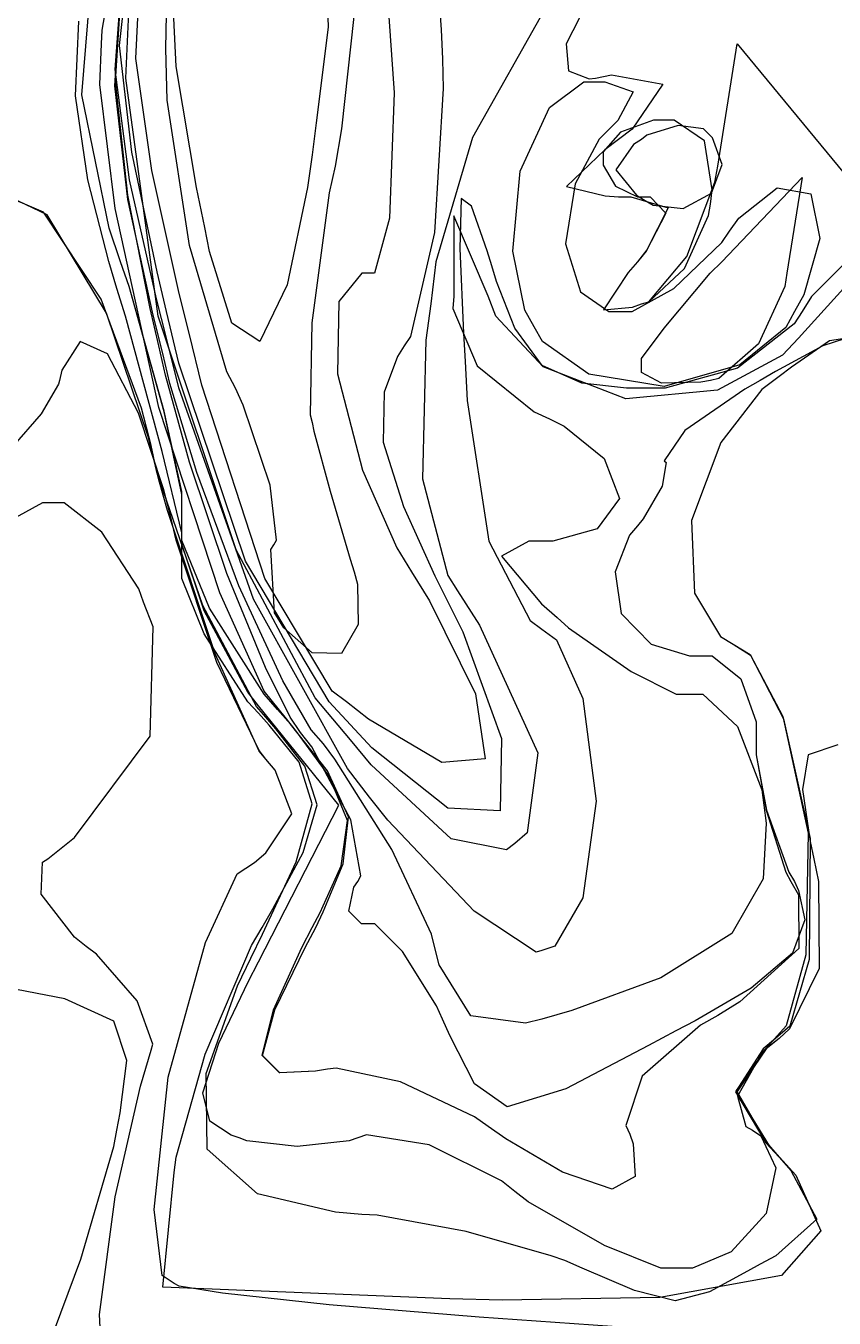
# Model space of a CAD drawing. Extents: x 0 to 1.19, y 0.01 to 1.31.
# Drawn here: x 0.2076 to 0.4274, y 0.469 to 0.8208 of the extents above; entities that cross this region are included whole.
import ezdxf

# ---------------------------------------------------------------- set-up
doc = ezdxf.new("R2010")
doc.units = 0
doc.layers.get('0').update_dxf_attribs({"linetype": 'CONTINUOUS'})

msp = doc.modelspace()

# ---------------------------------------------------------------- linework, layer by layer
at = {"color": 37}
for p, q in [((0.22835, 0.81966), (0.23318, 0.84852)), ((0.22835, 0.81966), (0.23318, 0.84852)), ((0.22814, 0.81597), (0.22835, 0.81966)), ((0.22814, 0.81597), (0.22835, 0.81966)), ((0.22765, 0.80485), (0.22814, 0.81597)), ((0.22765, 0.80485), (0.22814, 0.81597)), ((0.23183, 0.7711), (0.22765, 0.80485)), ((0.23183, 0.7711), (0.22765, 0.80485)), ((0.38498, 0.79373), (0.37652, 0.79102)), ((0.38498, 0.79373), (0.37652, 0.79102)), ((0.39187, 0.79281), (0.38498, 0.79373)), ((0.39187, 0.79281), (0.38498, 0.79373)), ((0.39269, 0.79199), (0.39187, 0.79281)), ((0.39269, 0.79199), (0.39187, 0.79281)), ((0.39431, 0.79036), (0.39269, 0.79199)), ((0.39431, 0.79036), (0.39269, 0.79199)), ((0.37283, 0.78852), (0.36806, 0.78163)), ((0.37283, 0.78852), (0.36806, 0.78163)), ((0.375, 0.78993), (0.37283, 0.78852)), ((0.375, 0.78993), (0.37283, 0.78852)), ((0.37652, 0.79102), (0.375, 0.78993)), ((0.37652, 0.79102), (0.375, 0.78993)), ((0.39697, 0.78309), (0.39431, 0.79036)), ((0.39697, 0.78309), (0.39431, 0.79036)), ((0.36806, 0.78163), (0.37364, 0.77474)), ((0.36806, 0.78163), (0.37364, 0.77474)), ((0.3941, 0.77523), (0.39697, 0.78309)), ((0.3941, 0.77523), (0.39697, 0.78309)), ((0.37364, 0.77474), (0.37603, 0.77328)), ((0.37364, 0.77474), (0.37603, 0.77328)), ((0.38639, 0.7711), (0.3941, 0.77523)), ((0.38639, 0.7711), (0.3941, 0.77523)), ((0.24371, 0.71691), (0.23183, 0.7711)), ((0.24371, 0.71691), (0.23183, 0.7711)), ((0.37603, 0.77328), (0.3782, 0.77203)), ((0.37603, 0.77328), (0.3782, 0.77203)), ((0.3782, 0.77203), (0.38639, 0.7711)), ((0.3782, 0.77203), (0.38639, 0.7711)), ((0.43332, 0.7366), (0.42432, 0.73367)), ((0.43332, 0.7366), (0.42432, 0.73367)), ((0.42432, 0.73367), (0.41146, 0.72672)), ((0.42432, 0.73367), (0.41146, 0.72672)), ((0.41146, 0.72672), (0.40728, 0.72428)), ((0.41146, 0.72672), (0.40728, 0.72428)), ((0.4031, 0.72195), (0.38683, 0.71067)), ((0.4031, 0.72195), (0.38683, 0.71067)), ((0.40728, 0.72428), (0.4031, 0.72195)), ((0.40728, 0.72428), (0.4031, 0.72195)), ((0.26031, 0.66645), (0.24371, 0.71691)), ((0.26031, 0.66645), (0.24371, 0.71691)), ((0.38683, 0.71067), (0.38124, 0.70242)), ((0.38683, 0.71067), (0.38124, 0.70242)), ((0.38173, 0.70193), (0.3807, 0.69553)), ((0.38173, 0.70193), (0.3807, 0.69553)), ((0.38124, 0.70242), (0.38124, 0.70242)), ((0.38124, 0.70242), (0.38173, 0.70193)), ((0.38124, 0.70242), (0.38124, 0.70242)), ((0.38124, 0.70242), (0.38173, 0.70193)), ((0.3807, 0.69553), (0.37549, 0.68658)), ((0.3807, 0.69553), (0.37549, 0.68658)), ((0.37549, 0.68658), (0.37397, 0.68473)), ((0.37549, 0.68658), (0.37397, 0.68473)), ((0.37397, 0.68473), (0.3718, 0.68213)), ((0.37397, 0.68473), (0.3718, 0.68213)), ((0.3718, 0.68213), (0.36789, 0.6722)), ((0.3718, 0.68213), (0.36789, 0.6722)), ((0.36789, 0.6722), (0.36952, 0.66081)), ((0.36789, 0.6722), (0.36952, 0.66081)), ((0.27235, 0.6397), (0.26031, 0.66645)), ((0.27235, 0.6397), (0.26031, 0.66645)), ((0.36952, 0.66081), (0.37771, 0.65251)), ((0.36952, 0.66081), (0.37771, 0.65251)), ((0.37771, 0.65251), (0.38813, 0.64931)), ((0.37771, 0.65251), (0.38813, 0.64931)), ((0.38813, 0.64931), (0.39166, 0.64931)), ((0.38813, 0.64931), (0.39166, 0.64931)), ((0.39166, 0.64931), (0.39426, 0.64931)), ((0.39166, 0.64931), (0.39426, 0.64931)), ((0.39426, 0.64931), (0.40207, 0.64307)), ((0.39426, 0.64931), (0.40207, 0.64307)), ((0.40207, 0.64307), (0.40625, 0.63135)), ((0.40207, 0.64307), (0.40625, 0.63135)), ((0.2781, 0.63265), (0.27235, 0.6397)), ((0.2781, 0.63265), (0.27235, 0.6397)), ((0.2812, 0.62874), (0.2781, 0.63265)), ((0.2812, 0.62874), (0.2781, 0.63265)), ((0.40625, 0.63135), (0.40625, 0.62744)), ((0.40625, 0.63135), (0.40625, 0.62744)), ((0.29004, 0.61654), (0.2812, 0.62874)), ((0.29004, 0.61654), (0.2812, 0.62874)), ((0.40625, 0.62744), (0.40625, 0.6224)), ((0.40625, 0.62744), (0.40625, 0.6224)), ((0.40625, 0.6224), (0.40896, 0.60726)), ((0.40625, 0.6224), (0.40896, 0.60726)), ((0.29503, 0.60444), (0.29004, 0.61654)), ((0.29503, 0.60444), (0.29004, 0.61654)), ((0.40896, 0.60726), (0.41433, 0.59044)), ((0.40896, 0.60726), (0.41433, 0.59044)), ((0.29335, 0.59212), (0.29503, 0.60444)), ((0.29335, 0.59212), (0.29503, 0.60444)), ((0.2876, 0.57943), (0.29335, 0.59212)), ((0.2876, 0.57943), (0.29335, 0.59212)), ((0.41433, 0.59044), (0.41564, 0.58784)), ((0.41433, 0.59044), (0.41564, 0.58784)), ((0.41564, 0.58784), (0.4177, 0.5842)), ((0.41564, 0.58784), (0.4177, 0.5842)), ((0.4177, 0.5842), (0.41781, 0.56961)), ((0.4177, 0.5842), (0.41781, 0.56961)), ((0.28543, 0.57536), (0.2876, 0.57943)), ((0.28543, 0.57536), (0.2876, 0.57943)), ((0.28266, 0.56988), (0.28543, 0.57536)), ((0.28266, 0.56988), (0.28543, 0.57536)), ((0.2749, 0.55295), (0.28266, 0.56988)), ((0.2749, 0.55295), (0.28266, 0.56988)), ((0.41781, 0.56961), (0.4018, 0.55507)), ((0.41781, 0.56961), (0.4018, 0.55507)), ((0.27186, 0.54047), (0.2749, 0.55295)), ((0.27186, 0.54047), (0.2749, 0.55295)), ((0.4018, 0.55507), (0.39583, 0.55138)), ((0.4018, 0.55507), (0.39583, 0.55138)), ((0.39583, 0.55138), (0.39111, 0.54877)), ((0.39583, 0.55138), (0.39111, 0.54877)), ((0.39111, 0.54877), (0.37522, 0.53489)), ((0.39111, 0.54877), (0.37522, 0.53489)), ((0.27659, 0.53581), (0.27186, 0.54047)), ((0.27659, 0.53581), (0.27186, 0.54047)), ((0.2864, 0.53624), (0.27659, 0.53581)), ((0.2864, 0.53624), (0.27659, 0.53581)), ((0.28961, 0.53678), (0.2864, 0.53624)), ((0.28961, 0.53678), (0.2864, 0.53624)), ((0.29194, 0.53706), (0.28961, 0.53678)), ((0.29194, 0.53706), (0.28961, 0.53678)), ((0.30946, 0.53331), (0.29194, 0.53706)), ((0.30946, 0.53331), (0.29194, 0.53706)), ((0.37522, 0.53489), (0.37082, 0.52148)), ((0.37522, 0.53489), (0.37082, 0.52148)), ((0.32964, 0.52376), (0.30946, 0.53331)), ((0.32964, 0.52376), (0.30946, 0.53331)), ((0.33333, 0.52116), (0.32964, 0.52376)), ((0.33333, 0.52116), (0.32964, 0.52376)), ((0.33816, 0.5178), (0.33333, 0.52116)), ((0.33816, 0.5178), (0.33333, 0.52116)), ((0.37082, 0.52148), (0.37185, 0.5191)), ((0.37082, 0.52148), (0.37185, 0.5191)), ((0.35352, 0.50874), (0.33816, 0.5178)), ((0.35352, 0.50874), (0.33816, 0.5178)), ((0.37185, 0.5191), (0.37278, 0.51644)), ((0.37185, 0.5191), (0.37278, 0.51644)), ((0.37278, 0.51644), (0.37332, 0.5076)), ((0.37278, 0.51644), (0.37332, 0.5076)), ((0.36702, 0.50412), (0.35352, 0.50874)), ((0.36702, 0.50412), (0.35352, 0.50874)), ((0.37332, 0.5076), (0.36702, 0.50412)), ((0.37332, 0.5076), (0.36702, 0.50412))]:
    msp.add_line(p, q, dxfattribs=at)
at = {"color": 9}
for p, q in [((0.23475, 0.80659), (0.23671, 0.8488)), ((0.31885, 0.84386), (0.32053, 0.81982)), ((0.23307, 0.81548), (0.23557, 0.83832)), ((0.34907, 0.82601), (0.32905, 0.79042)), ((0.32053, 0.81982), (0.32086, 0.81179)), ((0.23638, 0.7864), (0.23307, 0.81548)), ((0.32086, 0.81179), (0.32107, 0.80376)), ((0.2436, 0.74175), (0.23475, 0.80659)), ((0.32107, 0.80376), (0.31874, 0.76454)), ((0.35004, 0.79856), (0.35938, 0.80556)), ((0.35938, 0.80556), (0.36252, 0.80556)), ((0.36252, 0.80556), (0.36507, 0.80556)), ((0.36507, 0.80556), (0.37278, 0.80284)), ((0.37278, 0.80284), (0.3686, 0.79509)), ((0.34201, 0.78125), (0.35004, 0.79856)), ((0.36664, 0.79308), (0.3635, 0.78999)), ((0.3686, 0.79509), (0.36664, 0.79308)), ((0.32905, 0.79042), (0.31912, 0.75662)), ((0.3635, 0.78999), (0.35699, 0.77778)), ((0.24327, 0.75385), (0.23638, 0.7864)), ((0.34006, 0.75944), (0.34201, 0.78125)), ((0.35699, 0.77778), (0.35438, 0.76145)), ((0.40148, 0.76845), (0.41195, 0.77675)), ((0.41195, 0.77675), (0.42106, 0.77512)), ((0.42106, 0.77512), (0.42356, 0.76291)), ((0.39898, 0.76492), (0.40148, 0.76845)), ((0.31874, 0.76454), (0.31223, 0.73627)), ((0.39686, 0.76183), (0.39898, 0.76492)), ((0.35438, 0.76145), (0.35845, 0.74843)), ((0.38384, 0.74935), (0.39686, 0.76183)), ((0.42356, 0.76291), (0.41916, 0.74761)), ((0.31912, 0.75662), (0.31771, 0.74512)), ((0.34326, 0.74343), (0.34006, 0.75944)), ((0.24582, 0.74306), (0.24327, 0.75385)), ((0.35845, 0.74843), (0.36616, 0.74306)), ((0.3725, 0.74306), (0.38384, 0.74935)), ((0.41916, 0.74761), (0.41667, 0.74306)), ((0.24919, 0.729), (0.24582, 0.74306)), ((0.31771, 0.74512), (0.31641, 0.73524)), ((0.34581, 0.73888), (0.34326, 0.74343)), ((0.36616, 0.74306), (0.36876, 0.74306)), ((0.36876, 0.74306), (0.3725, 0.74306)), ((0.41667, 0.74306), (0.41428, 0.73872)), ((0.26476, 0.67817), (0.2436, 0.74175)), ((0.34809, 0.73486), (0.34581, 0.73888)), ((0.31223, 0.73627), (0.31044, 0.73367)), ((0.41428, 0.73872), (0.40175, 0.72852)), ((0.31044, 0.73367), (0.3087, 0.73079)), ((0.31641, 0.73524), (0.31548, 0.69754)), ((0.36068, 0.72596), (0.34809, 0.73486)), ((0.26731, 0.67508), (0.24919, 0.729)), ((0.3087, 0.73079), (0.30501, 0.72108)), ((0.40175, 0.72852), (0.38124, 0.72266)), ((0.38124, 0.72266), (0.36068, 0.72596)), ((0.30501, 0.72108), (0.3048, 0.70752)), ((0.3048, 0.70752), (0.31028, 0.68994)), ((0.31548, 0.69754), (0.32237, 0.67117)), ((0.31028, 0.68994), (0.31879, 0.67112)), ((0.2863, 0.63786), (0.26476, 0.67817)), ((0.29009, 0.63683), (0.26731, 0.67508)), ((0.31879, 0.67112), (0.32189, 0.66493)), ((0.32237, 0.67117), (0.32498, 0.66699)), ((0.32498, 0.66699), (0.33095, 0.65766)), ((0.32189, 0.66493), (0.32644, 0.65582)), ((0.32644, 0.65582), (0.33697, 0.62679)), ((0.33095, 0.65766), (0.34684, 0.62289)), ((0.29584, 0.62641), (0.2863, 0.63786)), ((0.29584, 0.63053), (0.29009, 0.63683)), ((0.3017, 0.62424), (0.29584, 0.63053)), ((0.30154, 0.61963), (0.29584, 0.62641)), ((0.33697, 0.62679), (0.33659, 0.60715)), ((0.32232, 0.6078), (0.3017, 0.62424)), ((0.34684, 0.62289), (0.34397, 0.60113)), ((0.3233, 0.59945), (0.30154, 0.61963)), ((0.33659, 0.60715), (0.32232, 0.6078)), ((0.33827, 0.59646), (0.3233, 0.59945)), ((0.3406, 0.59825), (0.33827, 0.59646)), ((0.34397, 0.60113), (0.3406, 0.59825))]:
    msp.add_line(p, q, dxfattribs=at)
at = {"color": 33}
for p, q in [((0.28917, 0.83827), (0.28977, 0.82047)), ((0.24843, 0.80979), (0.24723, 0.83578)), ((0.28977, 0.82047), (0.28657, 0.79443)), ((0.25401, 0.77686), (0.24843, 0.80979)), ((0.28657, 0.79443), (0.28543, 0.78575)), ((0.28543, 0.78575), (0.28418, 0.77686)), ((0.25624, 0.76595), (0.25401, 0.77686)), ((0.28418, 0.77686), (0.27865, 0.75033)), ((0.25749, 0.75939), (0.25624, 0.76595)), ((0.26356, 0.73991), (0.25749, 0.75939)), ((0.27865, 0.75033), (0.27121, 0.73486)), ((0.27121, 0.73486), (0.26356, 0.73991))]:
    msp.add_line(p, q, dxfattribs=at)
at = {"color": 253}
for p, q in [((0.30512, 0.84006), (0.30778, 0.80257)), ((0.23747, 0.81196), (0.23861, 0.83485)), ((0.24566, 0.81467), (0.24599, 0.83578)), ((0.29682, 0.82335), (0.2934, 0.79275)), ((0.24582, 0.80762), (0.24566, 0.81467)), ((0.24181, 0.78147), (0.23747, 0.81196)), ((0.24604, 0.80062), (0.24582, 0.80762)), ((0.30778, 0.80257), (0.30653, 0.76845)), ((0.25206, 0.76101), (0.24604, 0.80062)), ((0.2934, 0.79275), (0.29167, 0.78266)), ((0.24929, 0.74794), (0.24181, 0.78147)), ((0.29167, 0.78266), (0.29009, 0.77539)), ((0.39686, 0.75662), (0.41873, 0.77951)), ((0.41873, 0.77951), (0.41461, 0.75347)), ((0.29009, 0.77539), (0.28537, 0.73996)), ((0.30653, 0.76845), (0.30241, 0.75347)), ((0.26221, 0.72667), (0.25206, 0.76101)), ((0.39372, 0.75353), (0.39686, 0.75662)), ((0.29894, 0.75347), (0.2927, 0.74577)), ((0.30105, 0.75347), (0.29894, 0.75347)), ((0.30241, 0.75347), (0.30105, 0.75347)), ((0.38124, 0.73855), (0.39372, 0.75353)), ((0.41461, 0.75347), (0.41406, 0.74984)), ((0.41406, 0.74984), (0.40685, 0.73421)), ((0.25206, 0.73682), (0.24929, 0.74794)), ((0.2927, 0.74577), (0.29232, 0.72613)), ((0.28537, 0.73996), (0.28488, 0.71495)), ((0.25543, 0.72304), (0.25206, 0.73682)), ((0.375, 0.73025), (0.38124, 0.73855)), ((0.40685, 0.73421), (0.3961, 0.72483)), ((0.375, 0.72743), (0.375, 0.73025)), ((0.26459, 0.72222), (0.26221, 0.72667)), ((0.29232, 0.72613), (0.2991, 0.69987)), ((0.375, 0.72645), (0.375, 0.72743)), ((0.38048, 0.72352), (0.375, 0.72645)), ((0.3961, 0.72483), (0.39377, 0.72428)), ((0.27262, 0.67041), (0.25543, 0.72304)), ((0.26666, 0.71756), (0.26459, 0.72222)), ((0.39117, 0.7238), (0.38048, 0.72352)), ((0.39377, 0.72428), (0.39117, 0.7238)), ((0.27403, 0.6958), (0.26666, 0.71756)), ((0.28488, 0.71495), (0.28543, 0.71284)), ((0.28543, 0.71284), (0.28591, 0.7105)), ((0.28591, 0.7105), (0.29031, 0.69412)), ((0.2991, 0.69987), (0.30849, 0.67871)), ((0.27577, 0.68083), (0.27403, 0.6958)), ((0.29031, 0.69412), (0.29579, 0.67562)), ((0.2742, 0.67822), (0.27501, 0.67953)), ((0.27501, 0.67953), (0.27577, 0.68083)), ((0.27523, 0.66102), (0.2742, 0.67822)), ((0.29579, 0.67562), (0.29688, 0.6722)), ((0.30849, 0.67871), (0.3125, 0.6722)), ((0.29688, 0.6722), (0.2978, 0.66884)), ((0.3125, 0.6722), (0.31738, 0.66428)), ((0.29091, 0.6397), (0.27262, 0.67041)), ((0.2978, 0.66884), (0.29796, 0.65782)), ((0.31738, 0.66428), (0.32992, 0.639)), ((0.27604, 0.65972), (0.27523, 0.66102)), ((0.27778, 0.65696), (0.27604, 0.65972)), ((0.28543, 0.65012), (0.27778, 0.65696)), ((0.29796, 0.65782), (0.29346, 0.64996)), ((0.29346, 0.64996), (0.28543, 0.65012)), ((0.29481, 0.63683), (0.29091, 0.6397)), ((0.30078, 0.63211), (0.29481, 0.63683)), ((0.32992, 0.639), (0.33252, 0.62131)), ((0.32069, 0.62028), (0.30078, 0.63211)), ((0.33252, 0.62131), (0.32069, 0.62028))]:
    msp.add_line(p, q, dxfattribs=at)
at = {"color": 35}
for p, q in [((0.23188, 0.80897), (0.23367, 0.83393)), ((0.35997, 0.82655), (0.35455, 0.81597)), ((0.35455, 0.81597), (0.35514, 0.80859)), ((0.39583, 0.78266), (0.40104, 0.81597)), ((0.40104, 0.81597), (0.43023, 0.78054)), ((0.23579, 0.77892), (0.23188, 0.80897)), ((0.35514, 0.80859), (0.36079, 0.80637)), ((0.36079, 0.80637), (0.36252, 0.80659)), ((0.36252, 0.80659), (0.36686, 0.80745)), ((0.36686, 0.80745), (0.38086, 0.80496)), ((0.38086, 0.80496), (0.3725, 0.7927)), ((0.3725, 0.7927), (0.36876, 0.78993)), ((0.36876, 0.78993), (0.36502, 0.78706)), ((0.36502, 0.78706), (0.35466, 0.77707)), ((0.39502, 0.77827), (0.39583, 0.78266)), ((0.24311, 0.74653), (0.23579, 0.77892)), ((0.38737, 0.75803), (0.39502, 0.77827)), ((0.35466, 0.77707), (0.36518, 0.77452)), ((0.36518, 0.77452), (0.36876, 0.77431)), ((0.36876, 0.77431), (0.37212, 0.77431)), ((0.37212, 0.77431), (0.38227, 0.77132)), ((0.32601, 0.77382), (0.32558, 0.76025)), ((0.32878, 0.7717), (0.32601, 0.77382)), ((0.33306, 0.7596), (0.32878, 0.7717)), ((0.38227, 0.77132), (0.37652, 0.75987)), ((0.32558, 0.76025), (0.32661, 0.7372)), ((0.33436, 0.75553), (0.33306, 0.7596)), ((0.37397, 0.75662), (0.37137, 0.75364)), ((0.37652, 0.75987), (0.37397, 0.75662)), ((0.37706, 0.74566), (0.38737, 0.75803)), ((0.43175, 0.75754), (0.42128, 0.74713)), ((0.33561, 0.75125), (0.33436, 0.75553)), ((0.37137, 0.75364), (0.36469, 0.74349)), ((0.34055, 0.7385), (0.33561, 0.75125)), ((0.24582, 0.73579), (0.24311, 0.74653)), ((0.42128, 0.74713), (0.41873, 0.74306)), ((0.36469, 0.74349), (0.37261, 0.74425)), ((0.37261, 0.74425), (0.375, 0.74512)), ((0.375, 0.74512), (0.37706, 0.74566)), ((0.41873, 0.74306), (0.41661, 0.73969)), ((0.41661, 0.73969), (0.40115, 0.72759)), ((0.24919, 0.72228), (0.24582, 0.73579)), ((0.32661, 0.7372), (0.32709, 0.72949)), ((0.34804, 0.72835), (0.34055, 0.7385)), ((0.32709, 0.72949), (0.32758, 0.71886)), ((0.35883, 0.72352), (0.34804, 0.72835)), ((0.40115, 0.72759), (0.38151, 0.72222)), ((0.26953, 0.66471), (0.24919, 0.72228)), ((0.37093, 0.72222), (0.35883, 0.72352)), ((0.375, 0.72222), (0.37093, 0.72222)), ((0.38151, 0.72222), (0.375, 0.72222)), ((0.32758, 0.71886), (0.33355, 0.68056)), ((0.33355, 0.68056), (0.34478, 0.65896)), ((0.29503, 0.6186), (0.26953, 0.66471)), ((0.34478, 0.65896), (0.34793, 0.65658)), ((0.34793, 0.65658), (0.35194, 0.65365)), ((0.35194, 0.65365), (0.35905, 0.6377)), ((0.35905, 0.6377), (0.36274, 0.60975)), ((0.30105, 0.61079), (0.29503, 0.6186)), ((0.30599, 0.60455), (0.30105, 0.61079)), ((0.36274, 0.60975), (0.35905, 0.58339)), ((0.32954, 0.57981), (0.30599, 0.60455)), ((0.35905, 0.58339), (0.35145, 0.57026)), ((0.34635, 0.56863), (0.32954, 0.57981)), ((0.35145, 0.57026), (0.34793, 0.56912)), ((0.34793, 0.56912), (0.34635, 0.56863))]:
    msp.add_line(p, q, dxfattribs=at)
at = {"color": 252}
for p, q in [((0.23188, 0.80897), (0.23367, 0.83393)), ((0.23177, 0.80453), (0.23361, 0.83241)), ((0.23199, 0.80572), (0.23378, 0.83377)), ((0.35997, 0.82655), (0.35455, 0.81597)), ((0.35455, 0.81597), (0.35514, 0.80859)), ((0.39583, 0.78266), (0.40104, 0.81597)), ((0.40104, 0.81597), (0.43023, 0.78054)), ((0.23579, 0.77892), (0.23188, 0.80897)), ((0.23535, 0.77474), (0.23199, 0.80572)), ((0.35514, 0.80859), (0.36079, 0.80637)), ((0.36079, 0.80637), (0.36252, 0.80659)), ((0.36252, 0.80659), (0.36686, 0.80745)), ((0.36686, 0.80745), (0.38086, 0.80496)), ((0.23535, 0.77355), (0.23177, 0.80453)), ((0.38086, 0.80496), (0.3725, 0.7927)), ((0.36936, 0.79188), (0.36458, 0.78651)), ((0.3725, 0.7927), (0.36876, 0.78993)), ((0.37826, 0.79514), (0.36936, 0.79188)), ((0.38498, 0.79373), (0.37652, 0.79102)), ((0.38124, 0.79514), (0.37826, 0.79514)), ((0.38395, 0.79514), (0.38124, 0.79514)), ((0.39214, 0.78955), (0.38395, 0.79514)), ((0.39187, 0.79281), (0.38498, 0.79373)), ((0.39269, 0.79199), (0.39187, 0.79281)), ((0.39431, 0.79036), (0.39269, 0.79199)), ((0.36876, 0.78993), (0.36502, 0.78706)), ((0.37283, 0.78852), (0.36806, 0.78163)), ((0.375, 0.78993), (0.37283, 0.78852)), ((0.37652, 0.79102), (0.375, 0.78993)), ((0.39426, 0.77615), (0.39214, 0.78955)), ((0.39697, 0.78309), (0.39431, 0.79036)), ((0.36502, 0.78706), (0.35466, 0.77707)), ((0.36458, 0.78651), (0.36458, 0.78472)), ((0.36458, 0.78472), (0.36458, 0.78288)), ((0.36458, 0.78288), (0.36795, 0.77718)), ((0.36806, 0.78163), (0.37364, 0.77474)), ((0.3941, 0.77523), (0.39697, 0.78309)), ((0.39502, 0.77827), (0.39583, 0.78266)), ((0.24311, 0.74653), (0.23579, 0.77892)), ((0.38737, 0.75803), (0.39502, 0.77827)), ((0.24143, 0.74392), (0.23535, 0.77474)), ((0.35466, 0.77707), (0.36518, 0.77452)), ((0.36518, 0.77452), (0.36876, 0.77431)), ((0.36795, 0.77718), (0.37397, 0.77431)), ((0.36876, 0.77431), (0.37212, 0.77431)), ((0.37212, 0.77431), (0.38227, 0.77132)), ((0.37364, 0.77474), (0.37603, 0.77328)), ((0.37397, 0.77431), (0.37603, 0.77431)), ((0.37603, 0.77431), (0.37739, 0.77431)), ((0.37739, 0.77431), (0.38162, 0.7698)), ((0.38639, 0.7711), (0.3941, 0.77523)), ((0.39377, 0.77224), (0.39426, 0.77615)), ((0.24219, 0.74203), (0.23535, 0.77355)), ((0.32601, 0.77382), (0.32558, 0.76025)), ((0.32878, 0.7717), (0.32601, 0.77382)), ((0.33306, 0.7596), (0.32878, 0.7717)), ((0.37603, 0.77328), (0.3782, 0.77203)), ((0.38227, 0.77132), (0.37652, 0.75987)), ((0.3782, 0.77203), (0.38639, 0.7711)), ((0.39323, 0.76915), (0.39377, 0.77224)), ((0.33333, 0.74723), (0.32395, 0.7691)), ((0.32395, 0.7691), (0.32395, 0.74723)), ((0.38162, 0.7698), (0.3763, 0.75949)), ((0.38672, 0.75477), (0.39323, 0.76915)), ((0.32558, 0.76025), (0.32661, 0.7372)), ((0.33436, 0.75553), (0.33306, 0.7596)), ((0.37397, 0.75662), (0.37137, 0.75364)), ((0.37397, 0.75662), (0.37137, 0.75364)), ((0.37652, 0.75987), (0.37397, 0.75662)), ((0.3763, 0.75949), (0.37397, 0.75662)), ((0.37706, 0.74566), (0.38737, 0.75803)), ((0.4375, 0.75765), (0.4177, 0.73579)), ((0.43175, 0.75754), (0.42128, 0.74713)), ((0.33561, 0.75125), (0.33436, 0.75553)), ((0.37137, 0.75364), (0.36469, 0.74349)), ((0.37137, 0.75364), (0.36469, 0.74349)), ((0.37706, 0.74566), (0.38672, 0.75477)), ((0.34055, 0.7385), (0.33561, 0.75125)), ((0.24582, 0.73579), (0.24311, 0.74653)), ((0.32395, 0.74723), (0.32368, 0.74387)), ((0.33539, 0.74181), (0.33333, 0.74723)), ((0.42128, 0.74713), (0.41873, 0.74306)), ((0.24376, 0.73367), (0.24143, 0.74392)), ((0.32368, 0.74387), (0.3303, 0.72824)), ((0.36469, 0.74349), (0.37261, 0.74425)), ((0.36469, 0.74349), (0.37261, 0.74425)), ((0.37261, 0.74425), (0.375, 0.74512)), ((0.37261, 0.74425), (0.375, 0.74512)), ((0.375, 0.74512), (0.37706, 0.74566)), ((0.375, 0.74512), (0.37706, 0.74566)), ((0.41873, 0.74306), (0.41661, 0.73969)), ((0.24479, 0.73161), (0.24219, 0.74203)), ((0.34825, 0.72803), (0.33539, 0.74181)), ((0.41661, 0.73969), (0.40115, 0.72759)), ((0.24919, 0.72228), (0.24582, 0.73579)), ((0.32661, 0.7372), (0.32709, 0.72949)), ((0.34804, 0.72835), (0.34055, 0.7385)), ((0.4177, 0.73579), (0.41341, 0.73117)), ((0.43332, 0.7366), (0.42432, 0.73367)), ((0.24555, 0.72575), (0.24376, 0.73367)), ((0.42432, 0.73367), (0.41146, 0.72672)), ((0.24674, 0.72347), (0.24479, 0.73161)), ((0.32709, 0.72949), (0.32758, 0.71886)), ((0.35883, 0.72352), (0.34804, 0.72835)), ((0.41341, 0.73117), (0.39567, 0.72162)), ((0.25211, 0.70204), (0.24555, 0.72575)), ((0.3303, 0.72824), (0.34581, 0.71571)), ((0.37077, 0.71924), (0.34825, 0.72803)), ((0.40115, 0.72759), (0.38151, 0.72222)), ((0.41146, 0.72672), (0.40728, 0.72428)), ((0.25407, 0.69922), (0.24674, 0.72347)), ((0.26953, 0.66471), (0.24919, 0.72228)), ((0.37093, 0.72222), (0.35883, 0.72352)), ((0.39567, 0.72162), (0.37077, 0.71924)), ((0.375, 0.72222), (0.37093, 0.72222)), ((0.38151, 0.72222), (0.375, 0.72222)), ((0.4031, 0.72195), (0.38683, 0.71067)), ((0.40728, 0.72428), (0.4031, 0.72195)), ((0.32758, 0.71886), (0.33355, 0.68056)), ((0.34581, 0.71571), (0.34999, 0.71387)), ((0.34999, 0.71387), (0.354, 0.71186)), ((0.354, 0.71186), (0.36485, 0.70302)), ((0.38683, 0.71067), (0.38124, 0.70242)), ((0.26221, 0.67171), (0.25211, 0.70204)), ((0.36485, 0.70302), (0.36909, 0.69217)), ((0.38173, 0.70193), (0.3807, 0.69553)), ((0.38124, 0.70242), (0.38124, 0.70242)), ((0.38124, 0.70242), (0.38173, 0.70193)), ((0.26546, 0.66835), (0.25407, 0.69922)), ((0.3807, 0.69553), (0.37549, 0.68658)), ((0.36909, 0.69217), (0.36301, 0.68386)), ((0.37549, 0.68658), (0.37397, 0.68473)), ((0.36301, 0.68386), (0.35091, 0.68056)), ((0.37397, 0.68473), (0.3718, 0.68213)), ((0.33355, 0.68056), (0.34478, 0.65896)), ((0.3444, 0.68056), (0.33697, 0.67643)), ((0.3469, 0.68056), (0.3444, 0.68056)), ((0.35091, 0.68056), (0.3469, 0.68056)), ((0.3718, 0.68213), (0.36789, 0.6722)), ((0.33697, 0.67643), (0.34787, 0.66346)), ((0.36789, 0.6722), (0.36952, 0.66081)), ((0.27273, 0.6461), (0.26221, 0.67171)), ((0.27745, 0.64252), (0.26546, 0.66835)), ((0.29503, 0.6186), (0.26953, 0.66471)), ((0.34787, 0.66346), (0.35211, 0.65972)), ((0.34478, 0.65896), (0.34793, 0.65658)), ((0.35211, 0.65972), (0.3552, 0.6569)), ((0.36952, 0.66081), (0.37771, 0.65251)), ((0.34793, 0.65658), (0.35194, 0.65365)), ((0.3552, 0.6569), (0.37223, 0.64502)), ((0.35194, 0.65365), (0.35905, 0.6377)), ((0.37771, 0.65251), (0.38813, 0.64931)), ((0.38813, 0.64931), (0.39166, 0.64931)), ((0.39166, 0.64931), (0.39426, 0.64931)), ((0.39426, 0.64931), (0.40207, 0.64307)), ((0.27946, 0.6326), (0.27273, 0.6461)), ((0.37223, 0.64502), (0.38444, 0.63889)), ((0.28521, 0.62918), (0.27745, 0.64252)), ((0.40207, 0.64307), (0.40625, 0.63135)), ((0.35905, 0.6377), (0.36274, 0.60975)), ((0.38444, 0.63889), (0.38856, 0.63889)), ((0.38856, 0.63889), (0.39171, 0.63889)), ((0.39171, 0.63889), (0.40115, 0.63005)), ((0.28228, 0.62847), (0.27946, 0.6326)), ((0.40115, 0.63005), (0.40777, 0.61285)), ((0.40625, 0.63135), (0.40625, 0.62744)), ((0.28537, 0.62457), (0.28228, 0.62847)), ((0.28852, 0.62533), (0.28521, 0.62918)), ((0.40625, 0.62744), (0.40625, 0.6224)), ((0.29595, 0.60466), (0.28537, 0.62457)), ((0.29161, 0.6212), (0.28852, 0.62533)), ((0.30713, 0.59657), (0.29161, 0.6212)), ((0.40625, 0.6224), (0.40907, 0.60726)), ((0.30105, 0.61079), (0.29503, 0.6186)), ((0.40777, 0.61285), (0.40831, 0.60867)), ((0.30599, 0.60455), (0.30105, 0.61079)), ((0.36274, 0.60975), (0.35905, 0.58339)), ((0.40831, 0.60867), (0.40896, 0.60379)), ((0.40907, 0.60726), (0.41509, 0.59044)), ((0.29867, 0.58941), (0.29595, 0.60466)), ((0.32954, 0.57981), (0.30599, 0.60455)), ((0.40896, 0.60379), (0.40809, 0.5886)), ((0.31793, 0.57357), (0.30713, 0.59657)), ((0.29682, 0.58632), (0.29791, 0.58784)), ((0.29791, 0.58784), (0.29867, 0.58941)), ((0.40809, 0.5886), (0.39958, 0.57368)), ((0.41509, 0.59044), (0.41667, 0.58784)), ((0.41667, 0.58784), (0.41775, 0.58545)), ((0.29541, 0.57981), (0.29682, 0.58632)), ((0.41775, 0.58545), (0.41949, 0.57742)), ((0.35905, 0.58339), (0.35145, 0.57026)), ((0.29883, 0.57639), (0.29541, 0.57981)), ((0.34635, 0.56863), (0.32954, 0.57981)), ((0.41949, 0.57742), (0.41612, 0.56836)), ((0.30002, 0.57639), (0.29883, 0.57639)), ((0.30252, 0.57639), (0.30002, 0.57639)), ((0.31, 0.56885), (0.30252, 0.57639)), ((0.31874, 0.57015), (0.31793, 0.57357)), ((0.39958, 0.57368), (0.38032, 0.56169)), ((0.32004, 0.56521), (0.31874, 0.57015)), ((0.35145, 0.57026), (0.34793, 0.56912)), ((0.31928, 0.55404), (0.31, 0.56885)), ((0.34793, 0.56912), (0.34635, 0.56863)), ((0.41612, 0.56836), (0.40489, 0.55886)), ((0.32861, 0.55127), (0.32004, 0.56521)), ((0.38032, 0.56169), (0.35612, 0.55279)), ((0.40489, 0.55886), (0.38959, 0.54991)), ((0.32086, 0.55035), (0.31928, 0.55404)), ((0.35612, 0.55279), (0.34793, 0.55035)), ((0.32292, 0.54595), (0.32086, 0.55035)), ((0.34348, 0.54932), (0.32861, 0.55127)), ((0.34793, 0.55035), (0.34348, 0.54932)), ((0.38959, 0.54991), (0.38439, 0.5472)), ((0.32959, 0.53277), (0.32292, 0.54595)), ((0.38439, 0.5472), (0.37695, 0.54324)), ((0.37695, 0.54324), (0.35449, 0.53147)), ((0.33854, 0.52653), (0.32959, 0.53277)), ((0.35449, 0.53147), (0.33854, 0.52653))]:
    msp.add_line(p, q, dxfattribs=at)
at = {"color": 251}
for p, q in [((0.22276, 0.80208), (0.22526, 0.83263)), ((0.2302, 0.76573), (0.22276, 0.80208)), ((0.23334, 0.75662), (0.2302, 0.76573)), ((0.23568, 0.74984), (0.23334, 0.75662)), ((0.24517, 0.71571), (0.23568, 0.74984)), ((0.43267, 0.73606), (0.42622, 0.73503)), ((0.42622, 0.73503), (0.41585, 0.72786)), ((0.41249, 0.72537), (0.40777, 0.72184)), ((0.41585, 0.72786), (0.41249, 0.72537)), ((0.40777, 0.72184), (0.39659, 0.70741)), ((0.25, 0.69325), (0.24517, 0.71571)), ((0.39659, 0.70741), (0.38867, 0.6862)), ((0.25, 0.68576), (0.25, 0.69325)), ((0.38867, 0.6862), (0.38949, 0.66634)), ((0.25, 0.67974), (0.25, 0.68576)), ((0.25608, 0.66157), (0.25, 0.67974)), ((0.38949, 0.66634), (0.39654, 0.65457)), ((0.26796, 0.63943), (0.25608, 0.66157)), ((0.39654, 0.65457), (0.40001, 0.65245)), ((0.40001, 0.65245), (0.40462, 0.64963)), ((0.40462, 0.64963), (0.41347, 0.63276)), ((0.27083, 0.63574), (0.26796, 0.63943)), ((0.2927, 0.60867), (0.27083, 0.63574)), ((0.41347, 0.63276), (0.42041, 0.60102)), ((0.27083, 0.56597), (0.2927, 0.60867)), ((0.42041, 0.60102), (0.41976, 0.56793)), ((0.41976, 0.56793), (0.41439, 0.54856)), ((0.26801, 0.56055), (0.27083, 0.56597)), ((0.26004, 0.54389), (0.26801, 0.56055)), ((0.41439, 0.54856), (0.41043, 0.54411)), ((0.2557, 0.53033), (0.26004, 0.54389)), ((0.41043, 0.54411), (0.40782, 0.54129)), ((0.40782, 0.54129), (0.40115, 0.52941)), ((0.2576, 0.52262), (0.2557, 0.53033)), ((0.40115, 0.52941), (0.40343, 0.52116)), ((0.26346, 0.51883), (0.2576, 0.52262)), ((0.40343, 0.52116), (0.40522, 0.52013)), ((0.26562, 0.51807), (0.26346, 0.51883)), ((0.26769, 0.51731), (0.26562, 0.51807)), ((0.28136, 0.51573), (0.26769, 0.51731)), ((0.29552, 0.51731), (0.28136, 0.51573)), ((0.29791, 0.51807), (0.29552, 0.51731)), ((0.30024, 0.51888), (0.29791, 0.51807)), ((0.31727, 0.51622), (0.30024, 0.51888)), ((0.40522, 0.52013), (0.4075, 0.51861)), ((0.4075, 0.51861), (0.41162, 0.50993)), ((0.33697, 0.50635), (0.31727, 0.51622)), ((0.41162, 0.50993), (0.40896, 0.4975)), ((0.3406, 0.50347), (0.33697, 0.50635)), ((0.34424, 0.50065), (0.3406, 0.50347)), ((0.36496, 0.48877), (0.34424, 0.50065)), ((0.40896, 0.4975), (0.39947, 0.48703)), ((0.38026, 0.48264), (0.36496, 0.48877)), ((0.39947, 0.48703), (0.38889, 0.48264)), ((0.38542, 0.48264), (0.38026, 0.48264)), ((0.38889, 0.48264), (0.38542, 0.48264))]:
    msp.add_line(p, q, dxfattribs=at)
at = {"color": 27}
for p, q in [((0.22276, 0.80208), (0.22526, 0.83263)), ((0.2302, 0.76573), (0.22276, 0.80208)), ((0.38498, 0.79373), (0.37652, 0.79102)), ((0.39187, 0.79281), (0.38498, 0.79373)), ((0.39269, 0.79199), (0.39187, 0.79281)), ((0.39431, 0.79036), (0.39269, 0.79199)), ((0.37283, 0.78852), (0.36806, 0.78163)), ((0.375, 0.78993), (0.37283, 0.78852)), ((0.37652, 0.79102), (0.375, 0.78993)), ((0.39697, 0.78309), (0.39431, 0.79036)), ((0.36806, 0.78163), (0.37364, 0.77474)), ((0.3941, 0.77523), (0.39697, 0.78309)), ((0.37364, 0.77474), (0.37603, 0.77328)), ((0.38639, 0.7711), (0.3941, 0.77523)), ((0.37603, 0.77328), (0.3782, 0.77203)), ((0.3782, 0.77203), (0.38639, 0.7711)), ((0.23334, 0.75662), (0.2302, 0.76573)), ((0.23568, 0.74984), (0.23334, 0.75662)), ((0.24517, 0.71588), (0.23568, 0.74984)), ((0.43332, 0.7366), (0.42432, 0.73367)), ((0.42432, 0.73367), (0.41146, 0.72672)), ((0.41146, 0.72672), (0.40728, 0.72428)), ((0.4031, 0.72195), (0.38683, 0.71067)), ((0.40728, 0.72428), (0.4031, 0.72195)), ((0.25, 0.69407), (0.24517, 0.71588)), ((0.38683, 0.71067), (0.38124, 0.70242)), ((0.38173, 0.70193), (0.3807, 0.69553)), ((0.38124, 0.70242), (0.38124, 0.70242)), ((0.38124, 0.70242), (0.38173, 0.70193)), ((0.25, 0.68679), (0.25, 0.69407)), ((0.3807, 0.69553), (0.37549, 0.68658)), ((0.25, 0.68072), (0.25, 0.68679)), ((0.37549, 0.68658), (0.37397, 0.68473)), ((0.37397, 0.68473), (0.3718, 0.68213)), ((0.25754, 0.66233), (0.25, 0.68072)), ((0.3718, 0.68213), (0.36789, 0.6722)), ((0.36789, 0.6722), (0.36952, 0.66081)), ((0.27235, 0.63889), (0.25754, 0.66233)), ((0.36952, 0.66081), (0.37771, 0.65251)), ((0.37771, 0.65251), (0.38813, 0.64931)), ((0.38813, 0.64931), (0.39166, 0.64931)), ((0.39166, 0.64931), (0.39426, 0.64931)), ((0.39426, 0.64931), (0.40207, 0.64307)), ((0.40207, 0.64307), (0.40625, 0.63135)), ((0.27604, 0.63471), (0.27235, 0.63889)), ((0.27957, 0.6307), (0.27604, 0.63471)), ((0.28966, 0.618), (0.27957, 0.6307)), ((0.40625, 0.63135), (0.40625, 0.62744)), ((0.40625, 0.62744), (0.40625, 0.6224)), ((0.40625, 0.6224), (0.40896, 0.60726)), ((0.2953, 0.60547), (0.28966, 0.618)), ((0.29389, 0.59272), (0.2953, 0.60547)), ((0.40896, 0.60726), (0.41433, 0.59044)), ((0.28847, 0.57964), (0.29389, 0.59272)), ((0.41433, 0.59044), (0.41564, 0.58784)), ((0.41564, 0.58784), (0.4177, 0.5842)), ((0.4177, 0.5842), (0.41781, 0.56961)), ((0.28646, 0.57536), (0.28847, 0.57964)), ((0.28353, 0.56988), (0.28646, 0.57536)), ((0.27534, 0.55295), (0.28353, 0.56988)), ((0.41781, 0.56961), (0.4018, 0.55507)), ((0.27197, 0.54047), (0.27534, 0.55295)), ((0.4018, 0.55507), (0.39583, 0.55138)), ((0.39583, 0.55138), (0.39111, 0.54877)), ((0.39111, 0.54877), (0.37522, 0.53489)), ((0.27664, 0.53581), (0.27197, 0.54047)), ((0.2864, 0.53624), (0.27664, 0.53581)), ((0.28961, 0.53678), (0.2864, 0.53624)), ((0.29194, 0.53706), (0.28961, 0.53678)), ((0.30946, 0.53331), (0.29194, 0.53706)), ((0.37522, 0.53489), (0.37082, 0.52148)), ((0.32964, 0.52376), (0.30946, 0.53331)), ((0.33333, 0.52116), (0.32964, 0.52376)), ((0.33816, 0.5178), (0.33333, 0.52116)), ((0.37082, 0.52148), (0.37185, 0.5191)), ((0.35352, 0.50874), (0.33816, 0.5178)), ((0.37185, 0.5191), (0.37278, 0.51644)), ((0.37278, 0.51644), (0.37332, 0.5076)), ((0.36702, 0.50412), (0.35352, 0.50874)), ((0.37332, 0.5076), (0.36702, 0.50412))]:
    msp.add_line(p, q, dxfattribs=at)
at = {"color": 47}
for p, q in [((0.23177, 0.80453), (0.23361, 0.83241)), ((0.23535, 0.77355), (0.23177, 0.80453)), ((0.36936, 0.79188), (0.36458, 0.78651)), ((0.37826, 0.79514), (0.36936, 0.79188)), ((0.38124, 0.79514), (0.37826, 0.79514)), ((0.38395, 0.79514), (0.38124, 0.79514)), ((0.39214, 0.78955), (0.38395, 0.79514)), ((0.39426, 0.77615), (0.39214, 0.78955)), ((0.36458, 0.78651), (0.36458, 0.78472)), ((0.36458, 0.78472), (0.36458, 0.78288)), ((0.36458, 0.78288), (0.36795, 0.77718)), ((0.36795, 0.77718), (0.37397, 0.77431)), ((0.37397, 0.77431), (0.37603, 0.77431)), ((0.37603, 0.77431), (0.37739, 0.77431)), ((0.37739, 0.77431), (0.38162, 0.7698)), ((0.39377, 0.77224), (0.39426, 0.77615)), ((0.24219, 0.74203), (0.23535, 0.77355)), ((0.39323, 0.76915), (0.39377, 0.77224)), ((0.33333, 0.74723), (0.32395, 0.7691)), ((0.32395, 0.7691), (0.32395, 0.74723)), ((0.38162, 0.7698), (0.3763, 0.75949)), ((0.38672, 0.75477), (0.39323, 0.76915)), ((0.37397, 0.75662), (0.37137, 0.75364)), ((0.3763, 0.75949), (0.37397, 0.75662)), ((0.4375, 0.75765), (0.4177, 0.73579)), ((0.37137, 0.75364), (0.36469, 0.74349)), ((0.37706, 0.74566), (0.38672, 0.75477)), ((0.32395, 0.74723), (0.32368, 0.74387)), ((0.33539, 0.74181), (0.33333, 0.74723)), ((0.32368, 0.74387), (0.3303, 0.72824)), ((0.36469, 0.74349), (0.37261, 0.74425)), ((0.37261, 0.74425), (0.375, 0.74512)), ((0.375, 0.74512), (0.37706, 0.74566)), ((0.24479, 0.73161), (0.24219, 0.74203)), ((0.34825, 0.72803), (0.33539, 0.74181)), ((0.4177, 0.73579), (0.41341, 0.73117)), ((0.24674, 0.72347), (0.24479, 0.73161)), ((0.41341, 0.73117), (0.39567, 0.72162)), ((0.3303, 0.72824), (0.34581, 0.71571)), ((0.37077, 0.71924), (0.34825, 0.72803)), ((0.25407, 0.69922), (0.24674, 0.72347)), ((0.39567, 0.72162), (0.37077, 0.71924)), ((0.34581, 0.71571), (0.34999, 0.71387)), ((0.34999, 0.71387), (0.354, 0.71186)), ((0.354, 0.71186), (0.36485, 0.70302)), ((0.36485, 0.70302), (0.36909, 0.69217)), ((0.26546, 0.66835), (0.25407, 0.69922)), ((0.36909, 0.69217), (0.36301, 0.68386)), ((0.36301, 0.68386), (0.35091, 0.68056)), ((0.3444, 0.68056), (0.33697, 0.67643)), ((0.3469, 0.68056), (0.3444, 0.68056)), ((0.35091, 0.68056), (0.3469, 0.68056)), ((0.33697, 0.67643), (0.34787, 0.66346)), ((0.27745, 0.64252), (0.26546, 0.66835)), ((0.34787, 0.66346), (0.35211, 0.65972)), ((0.35211, 0.65972), (0.3552, 0.6569)), ((0.3552, 0.6569), (0.37223, 0.64502)), ((0.37223, 0.64502), (0.38444, 0.63889)), ((0.28521, 0.62918), (0.27745, 0.64252)), ((0.38444, 0.63889), (0.38856, 0.63889)), ((0.38856, 0.63889), (0.39171, 0.63889)), ((0.39171, 0.63889), (0.40115, 0.63005)), ((0.40115, 0.63005), (0.40777, 0.61285)), ((0.28852, 0.62533), (0.28521, 0.62918)), ((0.29161, 0.6212), (0.28852, 0.62533)), ((0.30713, 0.59657), (0.29161, 0.6212)), ((0.40777, 0.61285), (0.40831, 0.60867)), ((0.40831, 0.60867), (0.40896, 0.60379)), ((0.40896, 0.60379), (0.40809, 0.5886)), ((0.31793, 0.57357), (0.30713, 0.59657)), ((0.40809, 0.5886), (0.39958, 0.57368)), ((0.31874, 0.57015), (0.31793, 0.57357)), ((0.39958, 0.57368), (0.38032, 0.56169)), ((0.32004, 0.56521), (0.31874, 0.57015)), ((0.32861, 0.55127), (0.32004, 0.56521)), ((0.38032, 0.56169), (0.35612, 0.55279)), ((0.35612, 0.55279), (0.34793, 0.55035)), ((0.34348, 0.54932), (0.32861, 0.55127)), ((0.34793, 0.55035), (0.34348, 0.54932))]:
    msp.add_line(p, q, dxfattribs=at)
at = {"color": 25}
for p, q in [((0.23177, 0.80453), (0.23361, 0.83241)), ((0.23535, 0.77355), (0.23177, 0.80453)), ((0.36936, 0.79188), (0.36458, 0.78651)), ((0.37826, 0.79514), (0.36936, 0.79188)), ((0.38124, 0.79514), (0.37826, 0.79514)), ((0.38395, 0.79514), (0.38124, 0.79514)), ((0.39214, 0.78955), (0.38395, 0.79514)), ((0.39426, 0.77615), (0.39214, 0.78955)), ((0.36458, 0.78651), (0.36458, 0.78472)), ((0.36458, 0.78472), (0.36458, 0.78288)), ((0.36458, 0.78288), (0.36795, 0.77718)), ((0.36795, 0.77718), (0.37397, 0.77431)), ((0.37397, 0.77431), (0.37603, 0.77431)), ((0.37603, 0.77431), (0.37739, 0.77431)), ((0.37739, 0.77431), (0.38162, 0.7698)), ((0.39377, 0.77224), (0.39426, 0.77615)), ((0.24219, 0.74203), (0.23535, 0.77355)), ((0.39323, 0.76915), (0.39377, 0.77224)), ((0.33333, 0.74723), (0.32395, 0.7691)), ((0.32395, 0.7691), (0.32395, 0.74723)), ((0.38162, 0.7698), (0.3763, 0.75949)), ((0.38672, 0.75477), (0.39323, 0.76915)), ((0.37397, 0.75662), (0.37137, 0.75364)), ((0.3763, 0.75949), (0.37397, 0.75662)), ((0.4375, 0.75765), (0.4177, 0.73579)), ((0.37137, 0.75364), (0.36469, 0.74349)), ((0.37706, 0.74566), (0.38672, 0.75477)), ((0.32395, 0.74723), (0.32368, 0.74387)), ((0.33539, 0.74181), (0.33333, 0.74723)), ((0.32368, 0.74387), (0.3303, 0.72824)), ((0.36469, 0.74349), (0.37261, 0.74425)), ((0.37261, 0.74425), (0.375, 0.74512)), ((0.375, 0.74512), (0.37706, 0.74566)), ((0.24479, 0.73161), (0.24219, 0.74203)), ((0.34825, 0.72803), (0.33539, 0.74181)), ((0.4177, 0.73579), (0.41341, 0.73117)), ((0.24674, 0.72347), (0.24479, 0.73161)), ((0.41341, 0.73117), (0.39567, 0.72162)), ((0.3303, 0.72824), (0.34581, 0.71571)), ((0.37077, 0.71924), (0.34825, 0.72803)), ((0.25407, 0.69922), (0.24674, 0.72347)), ((0.39567, 0.72162), (0.37077, 0.71924)), ((0.34581, 0.71571), (0.34999, 0.71387)), ((0.34999, 0.71387), (0.354, 0.71186)), ((0.354, 0.71186), (0.36485, 0.70302)), ((0.36485, 0.70302), (0.36909, 0.69217)), ((0.26546, 0.66835), (0.25407, 0.69922)), ((0.36909, 0.69217), (0.36301, 0.68386)), ((0.36301, 0.68386), (0.35091, 0.68056)), ((0.3444, 0.68056), (0.33697, 0.67643)), ((0.3469, 0.68056), (0.3444, 0.68056)), ((0.35091, 0.68056), (0.3469, 0.68056)), ((0.33697, 0.67643), (0.34787, 0.66346)), ((0.27745, 0.64252), (0.26546, 0.66835)), ((0.34787, 0.66346), (0.35211, 0.65972)), ((0.35211, 0.65972), (0.3552, 0.6569)), ((0.3552, 0.6569), (0.37223, 0.64502)), ((0.37223, 0.64502), (0.38444, 0.63889)), ((0.28521, 0.62918), (0.27745, 0.64252)), ((0.38444, 0.63889), (0.38856, 0.63889)), ((0.38856, 0.63889), (0.39171, 0.63889)), ((0.39171, 0.63889), (0.40115, 0.63005)), ((0.40115, 0.63005), (0.40777, 0.61285)), ((0.28852, 0.62533), (0.28521, 0.62918)), ((0.29161, 0.6212), (0.28852, 0.62533)), ((0.30713, 0.59657), (0.29161, 0.6212)), ((0.40777, 0.61285), (0.40831, 0.60867)), ((0.40831, 0.60867), (0.40896, 0.60379)), ((0.40896, 0.60379), (0.40809, 0.5886)), ((0.31793, 0.57357), (0.30713, 0.59657)), ((0.40809, 0.5886), (0.39958, 0.57368)), ((0.31874, 0.57015), (0.31793, 0.57357)), ((0.39958, 0.57368), (0.38032, 0.56169)), ((0.32004, 0.56521), (0.31874, 0.57015)), ((0.32861, 0.55127), (0.32004, 0.56521)), ((0.38032, 0.56169), (0.35612, 0.55279)), ((0.35612, 0.55279), (0.34793, 0.55035)), ((0.34348, 0.54932), (0.32861, 0.55127)), ((0.34793, 0.55035), (0.34348, 0.54932))]:
    msp.add_line(p, q, dxfattribs=at)
at = {"color": 8}
for p, q in [((0.22108, 0.80181), (0.22201, 0.8221)), ((0.22445, 0.77892), (0.22108, 0.80181)), ((0.23014, 0.75667), (0.22445, 0.77892)), ((0.23231, 0.74929), (0.23014, 0.75667)), ((0.23465, 0.74175), (0.23231, 0.74929)), ((0.24463, 0.70491), (0.23465, 0.74175)), ((0.25, 0.68278), (0.24463, 0.70491)), ((0.25, 0.67535), (0.25, 0.68278)), ((0.25, 0.67036), (0.25, 0.67535)), ((0.25608, 0.65533), (0.25, 0.67036)), ((0.26796, 0.63683), (0.25608, 0.65533)), ((0.27083, 0.63368), (0.26796, 0.63683)), ((0.27371, 0.63048), (0.27083, 0.63368)), ((0.2819, 0.62039), (0.27371, 0.63048)), ((0.42844, 0.62505), (0.42041, 0.6224)), ((0.28543, 0.609), (0.2819, 0.62039)), ((0.42041, 0.6224), (0.41884, 0.6129)), ((0.41884, 0.6129), (0.42095, 0.59874)), ((0.28109, 0.59326), (0.28543, 0.609)), ((0.42095, 0.59874), (0.42188, 0.59408)), ((0.27192, 0.57351), (0.28109, 0.59326)), ((0.42188, 0.59408), (0.42318, 0.58784)), ((0.42318, 0.58784), (0.42339, 0.56418)), ((0.26877, 0.567), (0.27192, 0.57351)), ((0.26514, 0.55946), (0.26877, 0.567)), ((0.42339, 0.56418), (0.41531, 0.54774)), ((0.25662, 0.53564), (0.26514, 0.55946)), ((0.41531, 0.54774), (0.41249, 0.54514)), ((0.40896, 0.54237), (0.40077, 0.53098)), ((0.41249, 0.54514), (0.40896, 0.54237)), ((0.25689, 0.51497), (0.25662, 0.53564)), ((0.40077, 0.53098), (0.40896, 0.51687)), ((0.27062, 0.50287), (0.25689, 0.51497)), ((0.40896, 0.51687), (0.41249, 0.51286)), ((0.41249, 0.51286), (0.41569, 0.50922)), ((0.41569, 0.50922), (0.42274, 0.49593)), ((0.29178, 0.49789), (0.27062, 0.50287)), ((0.29894, 0.49723), (0.29178, 0.49789)), ((0.30311, 0.49702), (0.29894, 0.49723)), ((0.32731, 0.49257), (0.30311, 0.49702)), ((0.42274, 0.49593), (0.41157, 0.48595)), ((0.35048, 0.486), (0.32731, 0.49257)), ((0.35417, 0.4847), (0.35048, 0.486)), ((0.41157, 0.48595), (0.40728, 0.48367)), ((0.35889, 0.48264), (0.35417, 0.4847)), ((0.3731, 0.47651), (0.35889, 0.48264)), ((0.40728, 0.48367), (0.40386, 0.48177)), ((0.40386, 0.48177), (0.39355, 0.47613)), ((0.38422, 0.47369), (0.3731, 0.47651)), ((0.39355, 0.47613), (0.38422, 0.47369))]:
    msp.add_line(p, q, dxfattribs=at)
at = {"color": 39}
for p, q in [((0.22108, 0.80181), (0.22201, 0.8221)), ((0.22445, 0.77892), (0.22108, 0.80181)), ((0.23014, 0.75667), (0.22445, 0.77892)), ((0.23231, 0.74929), (0.23014, 0.75667)), ((0.23465, 0.74175), (0.23231, 0.74929)), ((0.24463, 0.70491), (0.23465, 0.74175)), ((0.43267, 0.73606), (0.42622, 0.73503)), ((0.42622, 0.73503), (0.41585, 0.72786)), ((0.41249, 0.72537), (0.40777, 0.72184)), ((0.41585, 0.72786), (0.41249, 0.72537)), ((0.40777, 0.72184), (0.39659, 0.70741)), ((0.39659, 0.70741), (0.38867, 0.6862)), ((0.25, 0.68278), (0.24463, 0.70491)), ((0.38867, 0.6862), (0.38949, 0.66634)), ((0.25, 0.67535), (0.25, 0.68278)), ((0.25, 0.67036), (0.25, 0.67535)), ((0.25608, 0.65533), (0.25, 0.67036)), ((0.38949, 0.66634), (0.39654, 0.65457)), ((0.26796, 0.63683), (0.25608, 0.65533)), ((0.39654, 0.65457), (0.40001, 0.65245)), ((0.40001, 0.65245), (0.40473, 0.64952)), ((0.40473, 0.64952), (0.41363, 0.63216)), ((0.27083, 0.63368), (0.26796, 0.63683)), ((0.27371, 0.63048), (0.27083, 0.63368)), ((0.2819, 0.62039), (0.27371, 0.63048)), ((0.41363, 0.63216), (0.42095, 0.59961)), ((0.28543, 0.609), (0.2819, 0.62039)), ((0.28109, 0.59326), (0.28543, 0.609)), ((0.42095, 0.59961), (0.42063, 0.56662)), ((0.27192, 0.57351), (0.28109, 0.59326)), ((0.26877, 0.567), (0.27192, 0.57351)), ((0.26514, 0.55946), (0.26877, 0.567)), ((0.42063, 0.56662), (0.41542, 0.5485)), ((0.25662, 0.53564), (0.26514, 0.55946)), ((0.41542, 0.5485), (0.41146, 0.54514)), ((0.40809, 0.54232), (0.40061, 0.5306)), ((0.41146, 0.54514), (0.40809, 0.54232)), ((0.25689, 0.51497), (0.25662, 0.53564)), ((0.40061, 0.5306), (0.40885, 0.51671)), ((0.27062, 0.50287), (0.25689, 0.51497)), ((0.40885, 0.51671), (0.41249, 0.51286)), ((0.41249, 0.51286), (0.41569, 0.50922)), ((0.41569, 0.50922), (0.42274, 0.49593)), ((0.29178, 0.49789), (0.27062, 0.50287)), ((0.29894, 0.49723), (0.29178, 0.49789)), ((0.30311, 0.49702), (0.29894, 0.49723)), ((0.32731, 0.49257), (0.30311, 0.49702)), ((0.42274, 0.49593), (0.41157, 0.48595)), ((0.35048, 0.486), (0.32731, 0.49257)), ((0.35417, 0.4847), (0.35048, 0.486)), ((0.41157, 0.48595), (0.40728, 0.48367)), ((0.35889, 0.48264), (0.35417, 0.4847)), ((0.3731, 0.47651), (0.35889, 0.48264)), ((0.40728, 0.48367), (0.40386, 0.48177)), ((0.40386, 0.48177), (0.39355, 0.47613)), ((0.38422, 0.47369), (0.3731, 0.47651)), ((0.39355, 0.47613), (0.38422, 0.47369))]:
    msp.add_line(p, q, dxfattribs=at)
at = {"color": 250}
for p, q in [((0.21338, 0.76937), (0.19553, 0.77783)), ((0.22949, 0.74257), (0.21338, 0.76937)), ((0.24094, 0.70877), (0.22949, 0.74257)), ((0.22238, 0.73486), (0.21739, 0.72711)), ((0.22982, 0.7315), (0.22238, 0.73486)), ((0.23817, 0.71539), (0.22982, 0.7315)), ((0.21739, 0.72711), (0.21669, 0.72428)), ((0.21642, 0.72325), (0.2117, 0.71522)), ((0.21669, 0.72428), (0.21642, 0.72325)), ((0.2117, 0.71522), (0.20389, 0.70611)), ((0.24501, 0.69482), (0.23817, 0.71539)), ((0.24376, 0.69721), (0.24094, 0.70877)), ((0.24609, 0.68891), (0.24376, 0.69721)), ((0.24685, 0.68783), (0.24501, 0.69482)), ((0.21208, 0.69097), (0.20464, 0.68685)), ((0.21457, 0.69097), (0.21208, 0.69097)), ((0.21799, 0.69097), (0.21457, 0.69097)), ((0.22824, 0.68294), (0.21799, 0.69097)), ((0.25911, 0.64985), (0.24609, 0.68891)), ((0.24843, 0.68083), (0.24685, 0.68783)), ((0.23828, 0.66759), (0.22824, 0.68294)), ((0.25949, 0.64751), (0.24843, 0.68083)), ((0.23958, 0.6639), (0.23828, 0.66759)), ((0.24219, 0.65717), (0.23958, 0.6639)), ((0.24137, 0.62744), (0.24219, 0.65717)), ((0.27105, 0.62332), (0.25911, 0.64985)), ((0.27105, 0.62353), (0.25949, 0.64751)), ((0.22081, 0.59983), (0.24137, 0.62744)), ((0.27289, 0.6212), (0.27105, 0.62353)), ((0.27289, 0.6212), (0.27105, 0.62332)), ((0.27539, 0.61816), (0.27289, 0.6212)), ((0.27539, 0.61816), (0.27289, 0.6212)), ((0.27989, 0.60634), (0.27539, 0.61816)), ((0.27989, 0.60634), (0.27539, 0.61816)), ((0.27289, 0.59565), (0.27989, 0.60634)), ((0.27289, 0.59565), (0.27989, 0.60634)), ((0.21354, 0.59408), (0.22081, 0.59983)), ((0.2698, 0.59304), (0.27289, 0.59565)), ((0.2698, 0.59304), (0.27289, 0.59565)), ((0.2117, 0.58447), (0.21208, 0.59315)), ((0.21208, 0.59315), (0.21354, 0.59408)), ((0.26508, 0.58995), (0.2698, 0.59304)), ((0.26508, 0.58995), (0.2698, 0.59304)), ((0.2564, 0.57124), (0.26508, 0.58995)), ((0.2564, 0.57124), (0.26508, 0.58995)), ((0.22081, 0.57275), (0.2117, 0.58447)), ((0.22396, 0.57015), (0.22081, 0.57275)), ((0.22678, 0.56809), (0.22396, 0.57015)), ((0.24631, 0.53461), (0.2564, 0.57124)), ((0.24631, 0.53461), (0.2564, 0.57124)), ((0.23785, 0.55534), (0.22678, 0.56809)), ((0.21821, 0.55593), (0.1983, 0.55973)), ((0.2315, 0.54986), (0.21821, 0.55593)), ((0.24213, 0.54356), (0.23785, 0.55534)), ((0.23503, 0.53912), (0.2315, 0.54986)), ((0.23877, 0.53217), (0.24164, 0.54199)), ((0.24164, 0.54199), (0.24213, 0.54356)), ((0.23318, 0.52485), (0.23503, 0.53912)), ((0.23188, 0.50206), (0.23877, 0.53217)), ((0.24251, 0.49859), (0.24631, 0.53461)), ((0.24251, 0.49859), (0.24631, 0.53461)), ((0.23231, 0.52013), (0.23318, 0.52485)), ((0.2315, 0.51573), (0.23231, 0.52013)), ((0.22249, 0.48503), (0.2315, 0.51573)), ((0.22759, 0.47), (0.23188, 0.50206)), ((0.24468, 0.48058), (0.24251, 0.49859)), ((0.24468, 0.48058), (0.24251, 0.49859)), ((0.20991, 0.45117), (0.22249, 0.48503)), ((0.24794, 0.47846), (0.24468, 0.48058)), ((0.24794, 0.47846), (0.24468, 0.48058)), ((0.24924, 0.4777), (0.24794, 0.47846)), ((0.24924, 0.4777), (0.24794, 0.47846)), ((0.26107, 0.4758), (0.24924, 0.4777)), ((0.26107, 0.4758), (0.24924, 0.4777)), ((0.29009, 0.47266), (0.26107, 0.4758)), ((0.29009, 0.47266), (0.26107, 0.4758)), ((0.33084, 0.46929), (0.29009, 0.47266)), ((0.33084, 0.46929), (0.29009, 0.47266)), ((0.22873, 0.44873), (0.22759, 0.47)), ((0.36708, 0.46674), (0.33084, 0.46929)), ((0.36708, 0.46674), (0.33084, 0.46929))]:
    msp.add_line(p, q, dxfattribs=at)
at = {"color": 29}
for p, q in [((0.21235, 0.77013), (0.19493, 0.77751)), ((0.22803, 0.74642), (0.21235, 0.77013)), ((0.23899, 0.71674), (0.22803, 0.74642)), ((0.24164, 0.7066), (0.23899, 0.71674)), ((0.24322, 0.69933), (0.24164, 0.7066)), ((0.2557, 0.66298), (0.24322, 0.69933)), ((0.27029, 0.63553), (0.2557, 0.66298)), ((0.27289, 0.63265), (0.27029, 0.63553)), ((0.27561, 0.62945), (0.27289, 0.63265)), ((0.28342, 0.6193), (0.27561, 0.62945)), ((0.42844, 0.62505), (0.42041, 0.6224)), ((0.28684, 0.60872), (0.28342, 0.6193)), ((0.42041, 0.6224), (0.41884, 0.6129)), ((0.41884, 0.6129), (0.42095, 0.59874)), ((0.28299, 0.59576), (0.28684, 0.60872)), ((0.42095, 0.59874), (0.42188, 0.59408)), ((0.27474, 0.5804), (0.28299, 0.59576)), ((0.42188, 0.59408), (0.42318, 0.58784)), ((0.42318, 0.58784), (0.42339, 0.56418)), ((0.27186, 0.57536), (0.27474, 0.5804)), ((0.26899, 0.57042), (0.27186, 0.57536)), ((0.25635, 0.54085), (0.26899, 0.57042)), ((0.42339, 0.56418), (0.41531, 0.54774)), ((0.41531, 0.54774), (0.41249, 0.54514)), ((0.40891, 0.54232), (0.40088, 0.53044)), ((0.41249, 0.54514), (0.40891, 0.54232)), ((0.24843, 0.51286), (0.25635, 0.54085)), ((0.40088, 0.53044), (0.40972, 0.5159)), ((0.40972, 0.5159), (0.41352, 0.51183)), ((0.24794, 0.50868), (0.24843, 0.51286)), ((0.41352, 0.51183), (0.41699, 0.50792)), ((0.24479, 0.47743), (0.24794, 0.50868)), ((0.41699, 0.50792), (0.42383, 0.49278)), ((0.42383, 0.49278), (0.41314, 0.48058)), ((0.41314, 0.48058), (0.37999, 0.47461)), ((0.32292, 0.47428), (0.24479, 0.47743)), ((0.33713, 0.47385), (0.32292, 0.47428)), ((0.37999, 0.47461), (0.33713, 0.47385))]:
    msp.add_line(p, q, dxfattribs=at)

doc.saveas('drawing.dxf')
